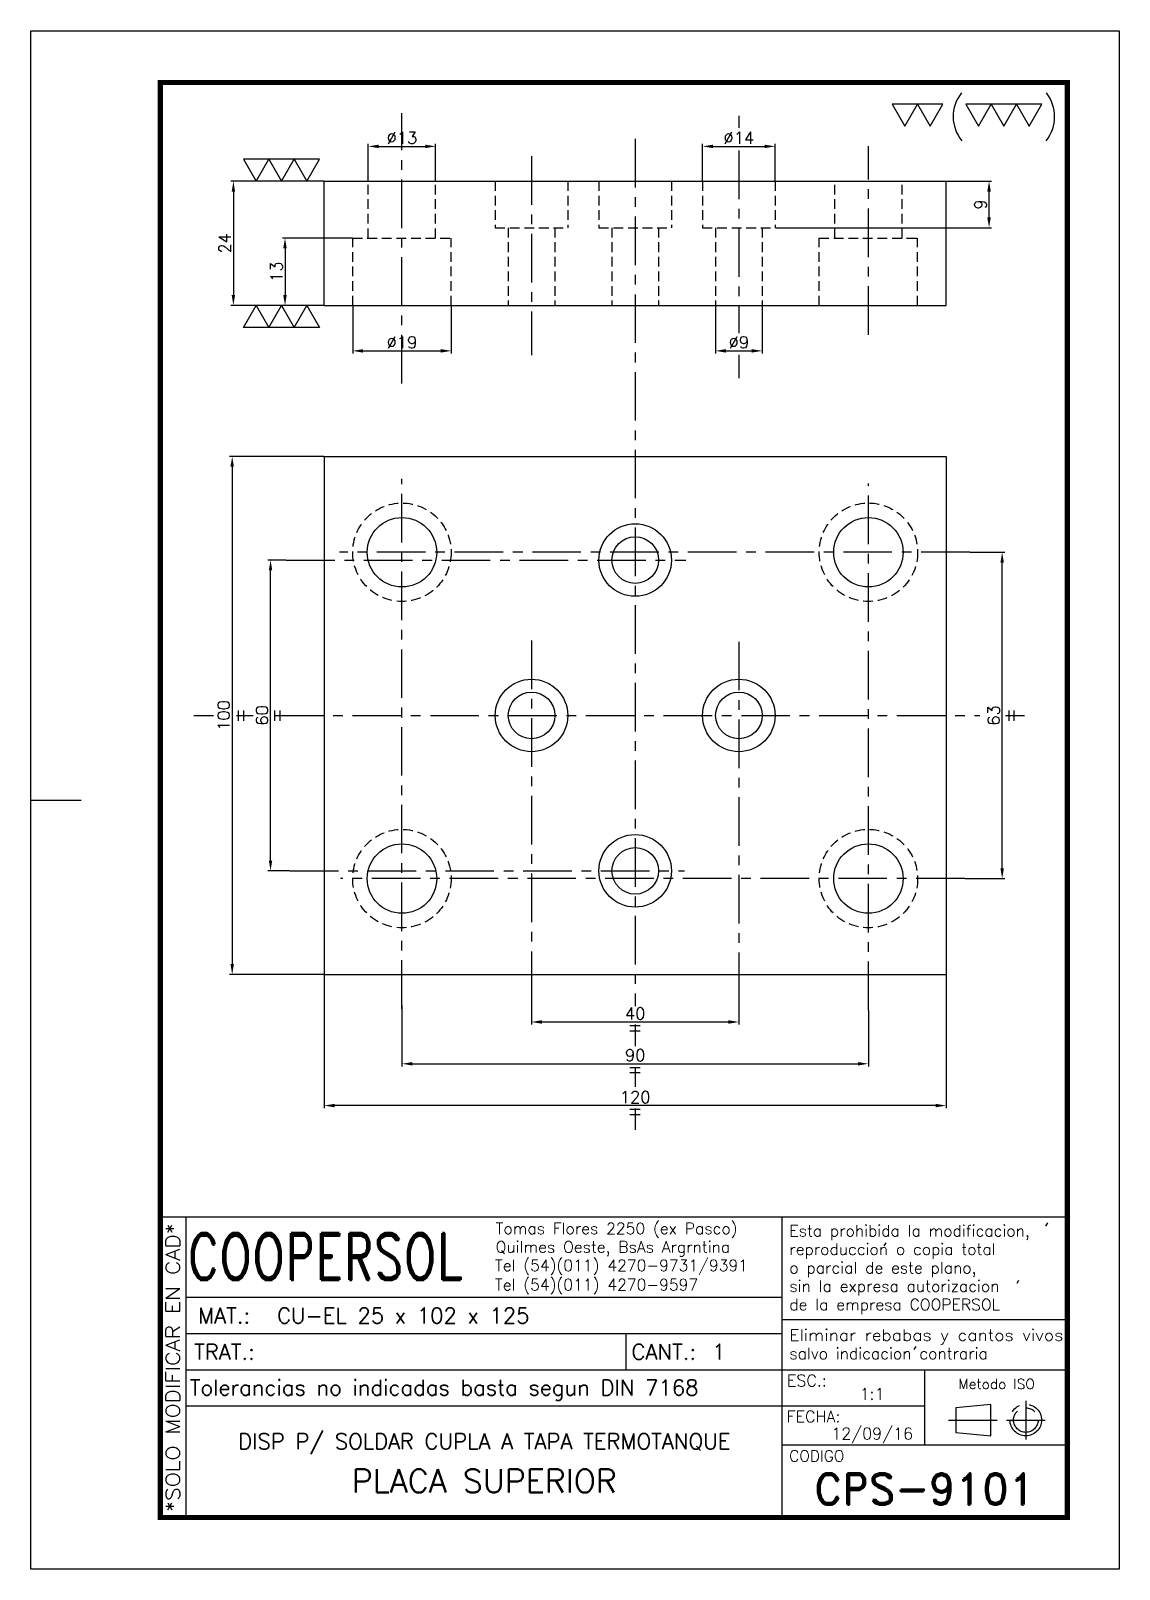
# Model space of a CAD drawing. Extents: x 0 to 210, y 0 to 297.
import ezdxf
from ezdxf.enums import TextEntityAlignment as Align

# ---------------------------------------------------------------- set-up
doc = ezdxf.new("R2010")
doc.units = 0
doc.header["$LTSCALE"] = 7.5
doc.header["$MEASUREMENT"] = 0
doc.linetypes.add('CENTER', pattern=[2, 1.25, -0.25, 0.25, -0.25])
doc.linetypes.add('HIDDEN', pattern=[0.375, 0.25, -0.125])
doc.layers.get('0').update_dxf_attribs({"linetype": 'CONTINUOUS'})
doc.layers.get('DEFPOINTS').update_dxf_attribs({"linetype": 'CONTINUOUS'})
for name, color, linetype in [('1', 1, 'CENTER'), ('CL', 1, 'CENTER'), ('CO', 3, 'CONTINUOUS'), ('OC', 1, 'HIDDEN')]:
    doc.layers.add(name, color=color, linetype=linetype)
doc.styles.add('ROMAND', font='ROMAND')
doc.styles.add('ROMANS', font='ROMANS.SHX')
doc.dimstyles.new('1', dxfattribs={"dimtxt": 2.3, "dimasz": 2, "dimexe": 0.5, "dimexo": 0.0625, "dimgap": 0.5, "dimtad": 1, "dimdec": 4, "dimdsep": 46, "dimtxsty": 'ROMANS', "dimcen": -2, "dimclrt": 7, "dimadec": 0, "dimazin": 0, "dimtfac": 0.869565, "dimtdec": 4, "dimtmove": 0, "dimatfit": 3, "dimfxl": 1, "dimtolj": 1, "dimarcsym": 0})

# ---------------------------------------------------------------- blocks, each defined once
blk = doc.blocks.new('A4G')
blk.add_line((0, 148.5), (9.75, 148.5))
blk.add_lwpolyline([(0, 297), (210, 297), (210, 0), (0, 0)], close=True)
at = {"const_width": 1}
blk.add_lwpolyline([(25, 287), (200, 287), (200, 10), (25, 10)], close=True, dxfattribs=at)
blk = doc.blocks.new('COOPERSOLROT-02')
for p, q in [((0, 58), (175, 58)), ((0, 0), (0, 58)), ((5, 0), (5, 58)), ((120, 0), (120, 58)), ((175, 0), (175, 58)), ((5, 42.5), (120, 42.5)), ((120, 38.19), (175, 38.19)), ((5, 35.5), (120, 35.5)), ((89.89, 28.5), (89.89, 35.5)), ((5, 28.5), (175, 28.5)), ((147.5, 14), (147.5, 28.5)), ((147.5, 21.5), (5, 21.5)), ((120, 14), (175, 14)), ((0, 0), (175, 0))]:
    blk.add_line(p, q)
at = {"color": 1, "linetype": 'CENTER'}
blk.add_line((166.98, 22.51), (166.98, 15.06), dxfattribs=at)
for points in [[(152.09, 18.79), (161.93, 18.79)], [(163.26, 18.79), (170.71, 18.79)]]:
    blk.add_lwpolyline(points, dxfattribs=at)
at = {"layer": '1'}
for points in [[(170.85, 56.26), (171.21, 56.85)], [(139.66, 52.43), (140.02, 53.02)], [(165.28, 45.22), (165.64, 45.81)], [(145.46, 32.42), (145.82, 33.01)]]:
    blk.add_lwpolyline(points, dxfattribs=at)
blk.add_lwpolyline([(160.25, 18.79), (160.25, 21.83), (153.47, 21.16), (153.47, 16.41), (160.25, 15.74)], close=True, dxfattribs=at)
for radius in [3.05, 2.37]:
    blk.add_circle((166.98, 18.79), radius, dxfattribs=at)
at = {"style": 'ROMANS', "width": 0.996387}
blk.add_text('*SOLO MODIFICAR EN CAD*', height=2.7, rotation=90, dxfattribs=at).set_placement((3.77, 1.09), (3.77, 56.81), align=Align.FIT)
at = {"style": 'ROMAND', "width": 0.75}
blk.add_text('COOPERSOL', height=9, dxfattribs=at).set_placement((5.26, 45.85))
at = {"style": 'ROMANS'}
for s, p in [('MAT.:', (7.32, 37.47)), ('TRAT.:', (6.5, 30.47)), ('CANT.:', (90.89, 30.47)), ('Tolerancias no indicadas basta segun DIN 7168', (5.7, 23.56))]:
    blk.add_text(s, height=3, dxfattribs=at).set_placement(p)
for tag, height, style, p in [('CONJUNTO', 2.3, 'ROMANS', (62.5, 17.5)), ('SUBCONJUNTO', 3, 'ROMANS', (62.5, 11.5)), ('DENOMINACION', 4.5, 'ROMANS', (62.5, 4.75)), ('COD-PLA', 6, 'ROMAND', (147.5, 5.5))]:
    blk.add_attdef(tag, text='', height=height, dxfattribs=dict(style=style)).set_placement(p, align=Align.MIDDLE)
at = {"layer": '1', "style": 'ROMANS'}
for s, height, p in [('Tomas Flores 2250 (ex Pasco)', 2.2, (64.69, 54.68)), ('Esta prohibida la modificacion,', 2.2, (121.36, 54.23)), ('Quilmes Oeste, BsAs Argrntina', 2.2, (64.69, 51.12)), ('reproduccion o copia total', 2.2, (121.36, 50.67)), ('Tel (54)(011) 4270-9731/9391', 2.2, (64.55, 47.56)), ('o parcial de este plano,', 2.2, (121.36, 47.11)), ('Tel (54)(011) 4270-9597', 2.2, (64.55, 43.83)), ('sin la expresa autorizacion ', 2.2, (121.36, 43.55)), ('de la empresa COOPERSOL', 2.2, (121.36, 39.99)), ('salvo indicacion contraria', 2.2, (121.36, 30.54)), ('ESC.:', 2.25, (120.89, 25.29)), ('FECHA:', 2.25, (120.81, 18.36)), ('CODIGO', 2.16, (121.33, 10.78))]:
    blk.add_text(s, height=height, dxfattribs=at).set_placement(p)
at = {"layer": '1', "style": 'ROMANS', "width": 0.96139}
blk.add_text('Eliminar rebabas y cantos vivos', height=2.2, dxfattribs=at).set_placement((121.34, 34.1), (174.21, 34.1), align=Align.FIT)
at = {"layer": '1', "style": 'ROMANS'}
blk.add_text('Metodo ISO', height=1.948, dxfattribs=at).set_placement((161.34, 25.77), align=Align.MIDDLE)
for tag, p in [('MAT', (22.51, 37.47)), ('TRAT', (22.51, 30.47)), ('CANT', (106.49, 30.47))]:
    blk.add_attdef(tag, p, '', height=3, dxfattribs=at)
for tag, p in [('ESC', (137.33, 22.73)), ('FECHA', (137.33, 15.06))]:
    blk.add_attdef(tag, text='', height=2.25, dxfattribs=at).set_placement(p, align=Align.CENTER)
blk = doc.blocks.new('*D15')
at = {"layer": 'CO', "color": 0, "lineweight": -2}
for p, q in [((49.23, 194.82), (45.76, 194.82)), ((46.26, 136.82), (46.26, 192.82)), ((49.92, 134.82), (45.76, 134.82))]:
    blk.add_line(p, q, dxfattribs=at)
at = {"layer": 'CO', "color": 0}
for points in [[(45.93, 192.82), (46.59, 192.82), (46.26, 194.82)], [(45.93, 136.82), (46.59, 136.82), (46.26, 134.82)]]:
    blk.add_solid(points, dxfattribs=at)
at = {"layer": 'DEFPOINTS', "color": 0}
for p in [(46.26, 194.82), (49.29, 194.82), (49.99, 134.82)]:
    blk.add_point(p, dxfattribs=at)
at = {"layer": 'CO', "color": 7, "insert": (44.61, 164.82), "char_height": 2.3, "attachment_point": 5, "rotation": 90, "style": 'ROMANS'}
blk.add_mtext('\\A1;60', dxfattribs=at)
blk = doc.blocks.new('*D16')
at = {"layer": 'CO', "color": 0, "lineweight": -2}
for p, q in [((56.55, 214.82), (38.36, 214.82)), ((38.86, 212.82), (38.86, 116.82)), ((56.55, 114.82), (38.36, 114.82))]:
    blk.add_line(p, q, dxfattribs=at)
at = {"layer": 'CO', "color": 0}
for points in [[(38.52, 212.82), (39.19, 212.82), (38.86, 214.82)], [(38.52, 116.82), (39.19, 116.82), (38.86, 114.82)]]:
    blk.add_solid(points, dxfattribs=at)
at = {"layer": 'DEFPOINTS', "color": 0}
for p in [(56.61, 214.82), (38.86, 114.82), (56.61, 114.82)]:
    blk.add_point(p, dxfattribs=at)
at = {"layer": 'CO', "color": 7, "insert": (37.21, 164.82), "char_height": 2.3, "attachment_point": 5, "rotation": 90, "style": 'ROMANS'}
blk.add_mtext('\\A1;100', dxfattribs=at)
blk = doc.blocks.new('*D17')
at = {"layer": 'CO', "color": 0, "lineweight": -2}
for p, q in [((96.61, 118.96), (96.61, 105.15)), ((136.61, 118.96), (136.61, 105.15)), ((98.61, 105.65), (134.61, 105.65))]:
    blk.add_line(p, q, dxfattribs=at)
at = {"layer": 'CO', "color": 0}
for points in [[(98.61, 105.98), (98.61, 105.31), (96.61, 105.65)], [(134.61, 105.98), (134.61, 105.31), (136.61, 105.65)]]:
    blk.add_solid(points, dxfattribs=at)
at = {"layer": 'DEFPOINTS', "color": 0}
for p in [(96.61, 119.03), (136.61, 119.03), (136.61, 105.65)]:
    blk.add_point(p, dxfattribs=at)
at = {"layer": 'CO', "color": 7, "insert": (116.61, 107.3), "char_height": 2.3, "attachment_point": 5, "style": 'ROMANS'}
blk.add_mtext('\\A1;40', dxfattribs=at)
blk = doc.blocks.new('*D18')
at = {"layer": 'CO', "color": 0, "lineweight": -2}
for p, q in [((71.61, 108.84), (71.61, 97.08)), ((161.61, 107.86), (161.61, 97.08)), ((73.61, 97.58), (159.61, 97.58))]:
    blk.add_line(p, q, dxfattribs=at)
at = {"layer": 'CO', "color": 0}
for points in [[(73.61, 97.91), (73.61, 97.24), (71.61, 97.58)], [(159.61, 97.91), (159.61, 97.24), (161.61, 97.58)]]:
    blk.add_solid(points, dxfattribs=at)
at = {"layer": 'DEFPOINTS', "color": 0}
for p in [(71.61, 108.91), (161.61, 107.92), (161.61, 97.58)]:
    blk.add_point(p, dxfattribs=at)
at = {"layer": 'CO', "color": 7, "insert": (116.61, 99.23), "char_height": 2.3, "attachment_point": 5, "style": 'ROMANS'}
blk.add_mtext('\\A1;90', dxfattribs=at)
blk = doc.blocks.new('*D19')
at = {"layer": 'CO', "color": 0, "lineweight": -2}
for p, q in [((56.61, 114.76), (56.61, 89)), ((176.61, 114.76), (176.61, 89)), ((174.61, 89.5), (58.61, 89.5))]:
    blk.add_line(p, q, dxfattribs=at)
at = {"layer": 'CO', "color": 0}
for points in [[(58.61, 89.84), (58.61, 89.17), (56.61, 89.5)], [(174.61, 89.84), (174.61, 89.17), (176.61, 89.5)]]:
    blk.add_solid(points, dxfattribs=at)
at = {"layer": 'DEFPOINTS', "color": 0}
for p in [(56.61, 114.82), (176.61, 114.82), (56.61, 89.5)]:
    blk.add_point(p, dxfattribs=at)
at = {"layer": 'CO', "color": 7, "insert": (116.61, 91.15), "char_height": 2.3, "attachment_point": 5, "style": 'ROMANS'}
blk.add_mtext('\\A1;120', dxfattribs=at)
blk = doc.blocks.new('*D20')
at = {"layer": 'CO', "color": 0, "lineweight": -2}
for p, q in [((181.22, 196.32), (187.92, 196.32)), ((187.42, 135.32), (187.42, 194.32)), ((180.25, 133.32), (187.92, 133.32))]:
    blk.add_line(p, q, dxfattribs=at)
at = {"layer": 'CO', "color": 0}
for points in [[(187.08, 194.32), (187.75, 194.32), (187.42, 196.32)], [(187.08, 135.32), (187.75, 135.32), (187.42, 133.32)]]:
    blk.add_solid(points, dxfattribs=at)
at = {"layer": 'DEFPOINTS', "color": 0}
for p in [(181.16, 196.32), (187.42, 196.32), (180.19, 133.32)]:
    blk.add_point(p, dxfattribs=at)
at = {"layer": 'CO', "color": 7, "insert": (185.77, 164.82), "char_height": 2.3, "attachment_point": 5, "rotation": 90, "style": 'ROMANS'}
blk.add_mtext('\\A1;63', dxfattribs=at)
blk = doc.blocks.new('*D21')
at = {"layer": 'CO', "color": 0, "lineweight": -2}
for p, q in [((56.55, 267.97), (38.59, 267.97)), ((39.09, 265.97), (39.09, 245.97)), ((56.55, 243.97), (38.59, 243.97))]:
    blk.add_line(p, q, dxfattribs=at)
at = {"layer": 'CO', "color": 0}
for points in [[(38.76, 265.97), (39.42, 265.97), (39.09, 267.97)], [(38.76, 245.97), (39.42, 245.97), (39.09, 243.97)]]:
    blk.add_solid(points, dxfattribs=at)
at = {"layer": 'DEFPOINTS', "color": 0}
for p in [(56.61, 267.97), (39.09, 243.97), (56.61, 243.97)]:
    blk.add_point(p, dxfattribs=at)
at = {"layer": 'CO', "color": 7, "insert": (37.44, 255.97), "char_height": 2.3, "attachment_point": 5, "rotation": 90, "style": 'ROMANS'}
blk.add_mtext('\\A1;24', dxfattribs=at)
blk = doc.blocks.new('*D22')
at = {"layer": 'CO', "color": 0, "lineweight": -2}
for p, q in [((62.05, 256.97), (48.55, 256.97)), ((49.05, 254.97), (49.05, 245.97)), ((56.55, 243.97), (48.55, 243.97))]:
    blk.add_line(p, q, dxfattribs=at)
at = {"layer": 'CO', "color": 0}
for points in [[(48.71, 254.97), (49.38, 254.97), (49.05, 256.97)], [(48.71, 245.97), (49.38, 245.97), (49.05, 243.97)]]:
    blk.add_solid(points, dxfattribs=at)
at = {"layer": 'DEFPOINTS', "color": 0}
for p in [(62.11, 256.97), (49.05, 243.97), (56.61, 243.97)]:
    blk.add_point(p, dxfattribs=at)
at = {"layer": 'CO', "color": 7, "insert": (47.4, 250.47), "char_height": 2.3, "attachment_point": 5, "rotation": 90, "style": 'ROMANS'}
blk.add_mtext('\\A1;13', dxfattribs=at)
blk = doc.blocks.new('*D23')
at = {"layer": 'CO', "color": 0, "lineweight": -2}
for p, q in [((176.68, 267.97), (185.39, 267.97)), ((184.89, 260.97), (184.89, 265.97)), ((143.68, 258.97), (185.39, 258.97))]:
    blk.add_line(p, q, dxfattribs=at)
at = {"layer": 'CO', "color": 0}
for points in [[(184.55, 265.97), (185.22, 265.97), (184.89, 267.97)], [(184.55, 260.97), (185.22, 260.97), (184.89, 258.97)]]:
    blk.add_solid(points, dxfattribs=at)
at = {"layer": 'DEFPOINTS', "color": 0}
for p in [(176.61, 267.97), (184.89, 267.97), (143.61, 258.97)]:
    blk.add_point(p, dxfattribs=at)
at = {"layer": 'CO', "color": 7, "insert": (183.24, 263.47), "char_height": 2.3, "attachment_point": 5, "rotation": 90, "style": 'ROMANS'}
blk.add_mtext('\\A1;9', dxfattribs=at)
blk = doc.blocks.new('*D24')
at = {"layer": 'CO', "color": 0, "lineweight": -2}
for p, q in [((62.11, 243.91), (62.11, 234.7)), ((81.11, 243.91), (81.11, 234.7)), ((64.11, 235.2), (79.11, 235.2))]:
    blk.add_line(p, q, dxfattribs=at)
at = {"layer": 'CO', "color": 0}
for points in [[(64.11, 235.54), (64.11, 234.87), (62.11, 235.2)], [(79.11, 235.54), (79.11, 234.87), (81.11, 235.2)]]:
    blk.add_solid(points, dxfattribs=at)
at = {"layer": 'DEFPOINTS', "color": 0}
for p in [(62.11, 243.97), (81.11, 243.97), (81.11, 235.2)]:
    blk.add_point(p, dxfattribs=at)
at = {"layer": 'CO', "color": 7, "insert": (71.61, 236.85), "char_height": 2.3, "attachment_point": 5, "style": 'ROMANS'}
blk.add_mtext('\\A1;%%C19', dxfattribs=at)
blk = doc.blocks.new('*D25')
at = {"layer": 'CO', "color": 0, "lineweight": -2}
for p, q in [((65.11, 268.04), (65.11, 275.18)), ((67.11, 274.68), (76.11, 274.68)), ((78.11, 268.04), (78.11, 275.18))]:
    blk.add_line(p, q, dxfattribs=at)
at = {"layer": 'CO', "color": 0}
for points in [[(67.11, 275.01), (67.11, 274.35), (65.11, 274.68)], [(76.11, 275.01), (76.11, 274.35), (78.11, 274.68)]]:
    blk.add_solid(points, dxfattribs=at)
at = {"layer": 'DEFPOINTS', "color": 0}
for p in [(78.11, 274.68), (65.11, 267.97), (78.11, 267.97)]:
    blk.add_point(p, dxfattribs=at)
at = {"layer": 'CO', "color": 7, "insert": (71.61, 276.33), "char_height": 2.3, "attachment_point": 5, "style": 'ROMANS'}
blk.add_mtext('\\A1;%%C13', dxfattribs=at)
blk = doc.blocks.new('*D26')
at = {"layer": 'CO', "color": 0, "lineweight": -2}
for p, q in [((129.61, 268.04), (129.61, 275.18)), ((131.61, 274.68), (141.61, 274.68)), ((143.61, 268.04), (143.61, 275.18))]:
    blk.add_line(p, q, dxfattribs=at)
at = {"layer": 'CO', "color": 0}
for points in [[(131.61, 275.01), (131.61, 274.35), (129.61, 274.68)], [(141.61, 275.01), (141.61, 274.35), (143.61, 274.68)]]:
    blk.add_solid(points, dxfattribs=at)
at = {"layer": 'DEFPOINTS', "color": 0}
for p in [(143.61, 274.68), (129.61, 267.97), (143.61, 267.97)]:
    blk.add_point(p, dxfattribs=at)
at = {"layer": 'CO', "color": 7, "insert": (136.61, 276.33), "char_height": 2.3, "attachment_point": 5, "style": 'ROMANS'}
blk.add_mtext('\\A1;%%C14', dxfattribs=at)
blk = doc.blocks.new('*D27')
at = {"layer": 'CO', "color": 0, "lineweight": -2}
for p, q in [((132.11, 243.91), (132.11, 234.7)), ((141.11, 243.91), (141.11, 234.7)), ((134.11, 235.2), (139.11, 235.2))]:
    blk.add_line(p, q, dxfattribs=at)
at = {"layer": 'CO', "color": 0}
for points in [[(134.11, 235.54), (134.11, 234.87), (132.11, 235.2)], [(139.11, 235.54), (139.11, 234.87), (141.11, 235.2)]]:
    blk.add_solid(points, dxfattribs=at)
at = {"layer": 'DEFPOINTS', "color": 0}
for p in [(132.11, 243.97), (141.11, 243.97), (141.11, 235.2)]:
    blk.add_point(p, dxfattribs=at)
at = {"layer": 'CO', "color": 7, "insert": (136.61, 236.85), "char_height": 2.3, "attachment_point": 5, "style": 'ROMANS'}
blk.add_mtext('\\A1;%%C9', dxfattribs=at)

msp = doc.modelspace()

# ---------------------------------------------------------------- linework, layer by layer
for p, q in [((56.61318, 267.97493), (176.61318, 267.97493)), ((56.61318, 243.97493), (56.61318, 267.97493)), ((176.61318, 243.97493), (176.61318, 267.97493)), ((56.61318, 243.97493), (176.61318, 243.97493)), ((56.61318, 214.82254), (176.61318, 214.82254)), ((56.61318, 214.82254), (56.61318, 114.82254)), ((176.61318, 214.82254), (176.61318, 114.82254)), ((56.61318, 114.82254), (176.61318, 114.82254))]:
    msp.add_line(p, q)
for centre, radius in [((71.61318, 196.32254), 6.7), ((161.61318, 196.32254), 6.7), ((116.61318, 194.82254), 7), ((116.61318, 194.82254), 4.5), ((96.61318, 164.82254), 7), ((96.61318, 164.82254), 4.5), ((136.61318, 164.82254), 7), ((136.61318, 164.82254), 4.5), ((71.61318, 133.32254), 6.7), ((116.61318, 134.82254), 7), ((161.61318, 133.32254), 6.7), ((116.61318, 134.82254), 4.5)]:
    msp.add_circle(centre, radius)
at = {"layer": 'CL'}
for p, q in [((71.61318, 228.92054), (71.61318, 281.12359)), ((136.61318, 280.59832), (136.61318, 278.27222)), ((116.61318, 276.11378), (116.61318, 108.70541)), ((136.61318, 273.8966), (136.61318, 238.62998)), ((161.61318, 238.29147), (161.61318, 274.69149)), ((96.61318, 272.79508), (96.61318, 234.40173)), ((136.61318, 234.4621), (136.61318, 229.93413)), ((71.61318, 108.20508), (71.61318, 210.50593)), ((161.61318, 107.91869), (161.61318, 209.57516)), ((181.15712, 196.32254), (59.55013, 196.32254)), ((49.2886, 194.82254), (126.3978, 194.82254)), ((96.61318, 179.28014), (96.61318, 119.0254)), ((136.61318, 179.04744), (136.61318, 119.0254)), ((31.4774, 164.82254), (35.27643, 164.82254)), ((39.66969, 164.82254), (42.92675, 164.82254)), ((47.09278, 164.82254), (183.08001, 164.82254)), ((188.08558, 164.82254), (191.70408, 164.82254)), ((49.98747, 134.82254), (126.13191, 134.82254)), ((180.18994, 133.32254), (59.7388, 133.32254)), ((116.61318, 105.13213), (116.61318, 101.00334)), ((116.61318, 96.90286), (116.61318, 93.09527)), ((116.61318, 88.93622), (116.61318, 84.83574))]:
    msp.add_line(p, q, dxfattribs=at)
at = {"layer": 'CO'}
for p, q in [((40.0267, 165.79445), (40.0267, 163.79433)), ((41.0267, 165.79445), (41.0267, 163.79433)), ((47.03498, 165.79445), (47.03498, 163.79433)), ((48.03498, 165.79445), (48.03498, 163.79433)), ((188.69644, 165.79445), (188.69644, 163.79433)), ((189.69644, 165.79445), (189.69644, 163.79433)), ((117.58509, 104.87148), (115.58497, 104.87148)), ((117.58509, 103.87148), (115.58497, 103.87148)), ((117.58509, 96.80373), (115.58497, 96.80373)), ((117.58509, 95.80373), (115.58497, 95.80373)), ((117.58509, 88.7291), (115.58497, 88.7291)), ((117.58509, 87.7291), (115.58497, 87.7291))]:
    msp.add_line(p, q, dxfattribs=at)
for points in [[(168.63334, 278.60654), (171.07749, 282.83994), (166.18919, 282.83994)], [(173.52164, 278.60654), (175.9658, 282.83994), (171.07749, 282.83994)], [(182.86082, 278.60654), (185.30497, 282.83994), (180.41666, 282.83994)], [(187.74912, 278.60654), (190.19327, 282.83994), (185.30497, 282.83994)], [(192.63743, 278.60654), (195.08158, 282.83994), (190.19327, 282.83994)], [(43.49851, 267.97493), (45.94266, 272.20833), (41.05435, 272.20833)], [(48.38681, 267.97493), (50.83096, 272.20833), (45.94266, 272.20833)], [(53.27511, 267.97493), (55.71927, 272.20833), (50.83096, 272.20833)], [(43.49851, 243.97493), (45.94266, 239.74153), (41.05435, 239.74153)], [(48.38681, 243.97493), (50.83096, 239.74153), (45.94266, 239.74153)], [(53.27511, 243.97493), (55.71927, 239.74153), (50.83096, 239.74153)]]:
    msp.add_lwpolyline(points, close=True, dxfattribs=at)
for centre, start, end in [((185.31875, 280.43505), 141.7687645, 219.2464834), ((190.1795, 280.43505), 320.7535166, 38.2312355)]:
    msp.add_arc(centre, 7.35713, start, end, dxfattribs=at)
at = {"layer": 'OC'}
for p, q in [((65.11318, 256.97493), (65.11318, 267.97493)), ((78.11318, 256.97493), (78.11318, 267.97493)), ((89.61318, 267.97493), (89.61318, 258.97493)), ((103.61318, 267.97493), (103.61318, 258.97493)), ((109.61318, 267.97493), (109.61318, 258.97493)), ((123.61318, 267.97493), (123.61318, 258.97493)), ((129.61318, 267.97493), (129.61318, 258.97493)), ((143.61318, 267.97493), (143.61318, 258.97493)), ((155.11318, 256.97493), (155.11318, 267.97493)), ((168.11318, 256.97493), (168.11318, 267.97493)), ((89.61318, 258.97493), (103.61318, 258.97493)), ((92.11318, 258.97493), (92.11318, 243.97493)), ((101.11318, 258.97493), (101.11318, 243.97493)), ((109.61318, 258.97493), (123.61318, 258.97493)), ((112.11318, 258.97493), (112.11318, 243.97493)), ((121.11318, 258.97493), (121.11318, 243.97493)), ((129.61318, 258.97493), (143.61318, 258.97493)), ((132.11318, 258.97493), (132.11318, 243.97493)), ((141.11318, 258.97493), (141.11318, 243.97493)), ((62.11318, 256.97493), (81.11318, 256.97493)), ((62.11318, 243.97493), (62.11318, 256.97493)), ((81.11318, 243.97493), (81.11318, 256.97493)), ((152.11318, 256.97493), (171.11318, 256.97493)), ((152.11318, 243.97493), (152.11318, 256.97493)), ((171.11318, 243.97493), (171.11318, 256.97493))]:
    msp.add_line(p, q, dxfattribs=at)
for centre in [(71.61318, 196.32254), (161.61318, 196.32254), (71.61318, 133.32254), (161.61318, 133.32254)]:
    msp.add_circle(centre, 9.5, dxfattribs=at)

# ---------------------------------------------------------------- block references
msp.add_blockref('A4G', (0, 0))
ref = msp.add_blockref('COOPERSOLROT-02', (25, 10))
ref.add_attrib('COD-PLA', 'CPS-9101', dxfattribs={"height": 6, "style": 'ROMAND'}).set_placement((172.5, 15.5), align=Align.MIDDLE)
ref.add_attrib('FECHA', '12/09/16', dxfattribs={"layer": '1', "height": 2.25, "style": 'ROMANS'}).set_placement((162.33468, 25.061), align=Align.CENTER)
ref.add_attrib('MAT', 'CU-EL 25 x 102 x 125', (47.50529, 47.46815), dxfattribs={"layer": '1', "height": 3, "style": 'ROMANS'})
ref.add_attrib('ESC', '1:1', dxfattribs={"layer": '1', "height": 2.25, "style": 'ROMANS'}).set_placement((162.33468, 32.72855), align=Align.CENTER)
ref.add_attrib('CANT', '1', (131.49059, 40.46815), dxfattribs={"layer": '1', "height": 3, "style": 'ROMANS'})
ref.add_attrib('DENOMINACION', 'PLACA SUPERIOR', dxfattribs={"height": 4.5, "style": 'ROMANS'}).set_placement((87.5, 17.03781), align=Align.MIDDLE)
ref.add_attrib('SUBCONJUNTO', 'DISP P/ SOLDAR CUPLA A TAPA TERMOTANQUE', dxfattribs={"height": 3, "style": 'ROMANS'}).set_placement((87.5, 24.47785), align=Align.MIDDLE)

# ---------------------------------------------------------------- dimensions: what is measured, and where the dimension line sits
at = {"layer": 'CO'}
for base, p1, p2, picture, middle in [((78.11318, 274.68109), (65.11318, 267.97493), (78.11318, 267.97493), '*D25', (71.61318, 276.33109)), ((143.61318, 274.68109), (129.61318, 267.97493), (143.61318, 267.97493), '*D26', (136.61318, 276.33109)), ((81.11318, 235.20416), (62.11318, 243.97493), (81.11318, 243.97493), '*D24', (71.61318, 236.85416)), ((141.11318, 235.20416), (132.11318, 243.97493), (141.11318, 243.97493), '*D27', (136.61318, 236.85416))]:
    dim = msp.add_linear_dim(base=base, p1=p1, p2=p2, text='%%C<>', dimstyle='1', dxfattribs=at)
    dim.commit()
    dim.dimension.update_dxf_attribs({"geometry": picture, "text_midpoint": middle})
for base, p1, p2, picture, middle in [((39.08856, 243.97493), (56.61318, 267.97493), (56.61318, 243.97493), '*D21', (37.43856, 255.97493)), ((184.88531, 267.97493), (143.61318, 258.97493), (176.61318, 267.97493), '*D23', (183.23531, 263.47493)), ((49.04635, 243.97493), (62.11318, 256.97493), (56.61318, 243.97493), '*D22', (47.39635, 250.47493)), ((38.85675, 114.82254), (56.61318, 214.82254), (56.61318, 114.82254), '*D16', (37.20675, 164.82254)), ((187.41706, 196.32254), (180.18994, 133.32254), (181.15712, 196.32254), '*D20', (185.76706, 164.82254)), ((46.26098, 194.82254), (49.98747, 134.82254), (49.2886, 194.82254), '*D15', (44.61098, 164.82254))]:
    dim = msp.add_linear_dim(base=base, p1=p1, p2=p2, angle=90, dimstyle='1', dxfattribs=at)
    dim.commit()
    dim.dimension.update_dxf_attribs({"geometry": picture, "text_midpoint": middle})
for base, p1, p2, picture, middle in [((136.61318, 105.64548), (96.61318, 119.0254), (136.61318, 119.0254), '*D17', (116.61318, 107.29548)), ((56.61318, 89.5031), (176.61318, 114.82254), (56.61318, 114.82254), '*D19', (116.61318, 91.1531)), ((161.61318, 97.57774), (71.61318, 108.90516), (161.61318, 107.91869), '*D18', (116.61318, 99.22774))]:
    dim = msp.add_linear_dim(base=base, p1=p1, p2=p2, dimstyle='1', dxfattribs=at)
    dim.commit()
    dim.dimension.update_dxf_attribs({"geometry": picture, "text_midpoint": middle})

doc.saveas('drawing.dxf')
